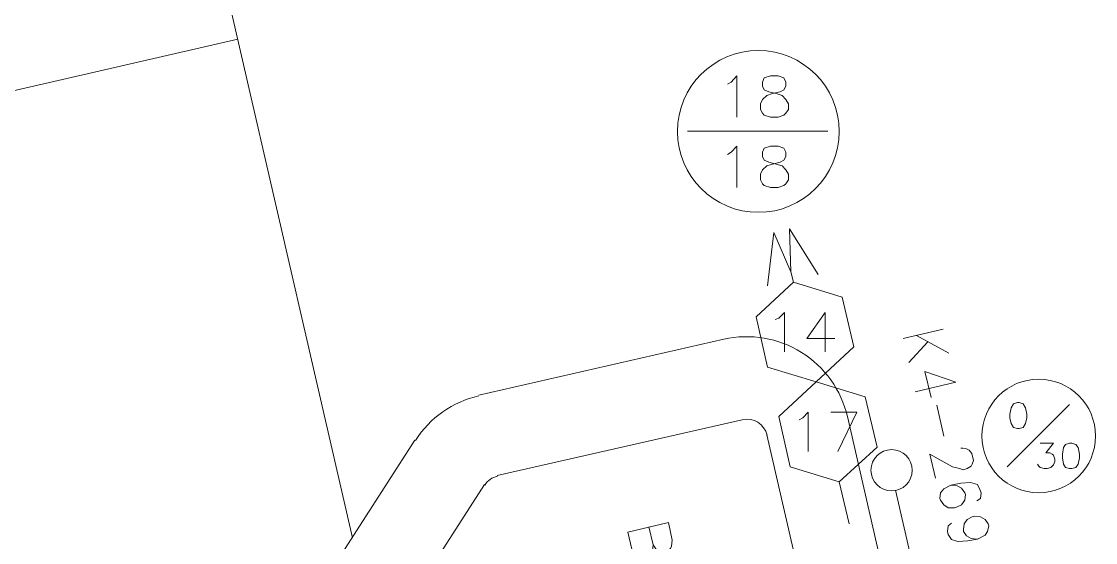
# Model space of a CAD drawing. Header units: millimetres. Extents: x 0.09 to 0.957, y 0.015 to 0.727.
# Drawn here: x 0.4397 to 0.6185, y 0.5061 to 0.5929 of the extents above; entities that cross this region are included whole.
import ezdxf

# ---------------------------------------------------------------- set-up
doc = ezdxf.new("R2010")
doc.units = ezdxf.units.MM
for name, color, linetype, true_color in [('PDF_s48$Cable-565', 23, 'Continuous', 0xdd8a6e), ('PDF_s48$LOTS', 254, 'Continuous', 0xdcdcdc), ('PDF_s48$ROAD', 8, 'Continuous', 0x808080), ('PDF_s48$SDU', 157, 'Continuous', 0x396472)]:
    doc.layers.add(name, color=color, linetype=linetype, true_color=true_color)
for name, color, linetype in [('PDF_s48$HCOUNT', 1, 'Continuous'), ('PDF_s48$Passives-TapOffs', 7, 'Continuous'), ('PDF_s48$POLE', 7, 'Continuous'), ('PDF_s48$STRAND', 7, 'Continuous'), ('PDF_s48$Symbols-EndOfLine', 7, 'Continuous'), ('PDF_s48$Symbols-Terminator', 7, 'Continuous')]:
    doc.layers.add(name, color=color, linetype=linetype)

msp = doc.modelspace()

# ---------------------------------------------------------------- linework, layer by layer
at = {"layer": 'PDF_s48$Cable-565', "lineweight": 13}
msp.add_lwpolyline([(0.5774694921874947, 0.5092472558593704), (0.5757799609374948, 0.5162165722656203)], dxfattribs=at)
at = {"layer": 'PDF_s48$HCOUNT', "lineweight": 9}
for points in [[(0.6054523535156195, 0.5294160351562452), (0.6057691406249944, 0.5294160351562452), (0.6064027148437444, 0.5292048437499952), (0.6068250976562445, 0.5285712695312452), (0.6070362890624944, 0.5275153124999952), (0.6070362890624944, 0.5268817382812453), (0.6068250976562445, 0.5259313769531202), (0.6064027148437444, 0.5252978027343703), (0.6057691406249944, 0.5250866113281202), (0.6054523535156195, 0.5250866113281202), (0.6048187792968694, 0.5252978027343703), (0.6043963964843695, 0.5259313769531202), (0.6041852050781195, 0.5268817382812453), (0.6041852050781195, 0.5275153124999952), (0.6043963964843695, 0.5285712695312452), (0.6048187792968694, 0.5292048437499952)], [(0.6141112011718693, 0.5226579101562452), (0.6145335839843693, 0.5226579101562452), (0.6151671582031194, 0.5224467187499952), (0.6155895410156194, 0.5219187402343702), (0.6158007324218693, 0.5208627832031202), (0.6158007324218693, 0.5202292089843703), (0.6155895410156194, 0.5191732519531203), (0.6151671582031194, 0.5186452734374952), (0.6145335839843693, 0.5184340820312452), (0.6141112011718693, 0.5184340820312452), (0.6134776269531194, 0.5186452734374952), (0.6131608398437444, 0.5191732519531203), (0.6129496484374944, 0.5202292089843703), (0.6129496484374944, 0.5208627832031202), (0.6131608398437444, 0.5219187402343702), (0.6134776269531194, 0.5224467187499952)]]:
    msp.add_lwpolyline(points, close=True, dxfattribs=at)
for points in [[(0.6141112011718693, 0.5290992480468703), (0.6037628222656194, 0.5187508691406202)], [(0.6092537988281194, 0.5226579101562452), (0.6114713085937443, 0.5226579101562452), (0.6102041601562443, 0.5210739746093703), (0.6108377343749944, 0.5210739746093703), (0.6112601171874945, 0.5208627832031202), (0.6114713085937443, 0.5206515917968702), (0.6116824999999944, 0.5200180175781202), (0.6116824999999944, 0.5195956347656203), (0.6114713085937443, 0.5190676562499953), (0.6110489257812444, 0.5186452734374952), (0.6104153515624944, 0.5184340820312452), (0.6098873730468694, 0.5184340820312452), (0.6092537988281194, 0.5186452734374952), (0.6090426074218696, 0.5188564648437453), (0.6088314160156195, 0.5191732519531203)]]:
    msp.add_lwpolyline(points, dxfattribs=at)
msp.add_circle((0.6090127983774903, 0.5238640032114763), 0.0094508149037541, dxfattribs=at)
at = {"layer": 'PDF_s48$LOTS', "lineweight": 0}
for points in [[(0.4947880566406205, 0.5069241503906204), (0.4578295605468708, 0.6674296191406189)], [(0.4756752343749957, 0.5899223730468696), (0.1620559960937485, 0.5178005078124953)]]:
    msp.add_lwpolyline(points, dxfattribs=at)
at = {"layer": 'PDF_s48$Passives-TapOffs', "lineweight": 9}
for points in [[(0.5619469238281198, 0.54367145507812), (0.5681770703124948, 0.549479218749995), (0.5763079394531198, 0.546944921874995), (0.5782086621093697, 0.5387084570312451), (0.5719785156249947, 0.5329006933593701), (0.5638476464843699, 0.5353293945312451)], [(0.5657483691406198, 0.5270929296874951), (0.5719785156249947, 0.5329006933593701), (0.5801093847656197, 0.5303663964843702), (0.5821157031249946, 0.5220243359374952), (0.5757799609374948, 0.5162165722656203), (0.5676490917968698, 0.5187508691406202)]]:
    msp.add_lwpolyline(points, close=True, dxfattribs=at)
for points in [[(0.5651147949218699, 0.5432490722656201), (0.5657483691406198, 0.54346026367187), (0.5666987304687447, 0.544410624999995), (0.5666987304687447, 0.537863691406245)], [(0.5750407910156197, 0.5400812011718701), (0.5703945800781197, 0.5400812011718701), (0.5734568554687448, 0.544410624999995), (0.5734568554687448, 0.537863691406245)], [(0.5691274316406199, 0.5265649511718702), (0.5697610058593697, 0.5268817382812453), (0.5706057714843698, 0.5278320996093702), (0.5706057714843698, 0.5212851660156202)], [(0.5744072167968697, 0.5278320996093702), (0.5787366406249947, 0.5278320996093702), (0.5755687695312447, 0.5212851660156202)]]:
    msp.add_lwpolyline(points, dxfattribs=at)
at = {"layer": 'PDF_s48$POLE', "lineweight": 0}
for points in [[(0.5930976562499946, 0.541665136718745), (0.5864451269531196, 0.5400812011718701)], [(0.5886626367187447, 0.540609179687495), (0.5940480175781195, 0.537652499999995)], [(0.5873954882812445, 0.53606856445312), (0.5905633593749946, 0.5395532226562451)], [(0.5910913378906196, 0.5302608007812452), (0.5900353808593696, 0.5345902246093701), (0.5952095703124946, 0.5327950976562451), (0.5884514453124946, 0.5312111621093702)], [(0.5932032519531196, 0.5238194628906202), (0.5920416992187445, 0.5289936523437451)], [(0.5960543359374945, 0.5218131445312452), (0.5963711230468695, 0.5218131445312452), (0.5970046972656196, 0.5217075488281202), (0.5974270800781195, 0.5214963574218702), (0.5978494628906195, 0.5209683789062451), (0.5981662499999945, 0.5198068261718704), (0.5979550585937446, 0.5191732519531203), (0.5977438671874946, 0.5188564648437453), (0.5971102929687446, 0.5184340820312452), (0.5964767187499946, 0.5182228906249953), (0.5958431445312447, 0.5184340820312452), (0.5946815917968696, 0.5187508691406202), (0.5908801464843697, 0.5208627832031202), (0.5918305078124946, 0.5168501464843703)], [(0.5943648046874946, 0.5156885937499954), (0.5960543359374945, 0.5160053808593704), (0.5976382714843697, 0.5161109765624953), (0.5987998242187444, 0.5157941894531203), (0.5992222070312446, 0.5149494238281203), (0.5994333984374945, 0.5144214453124953), (0.5993278027343695, 0.5134710839843702), (0.5986942285156195, 0.5130487011718703)], [(0.5987998242187444, 0.5067129589843704), (0.5972158886718696, 0.5063961718749953), (0.5955263574218695, 0.5062905761718703), (0.5944704003906196, 0.5066073632812454), (0.5939424218749946, 0.5074521289062454), (0.5938368261718696, 0.5079801074218704), (0.5939424218749946, 0.5089304687499955), (0.5944704003906196, 0.5093528515624954)]]:
    msp.add_lwpolyline(points, dxfattribs=at)
for points in [[(0.5954207617187445, 0.5155829980468704), (0.5961599316406196, 0.5151606152343704), (0.5966879101562446, 0.5144214453124953), (0.5967935058593695, 0.5141046582031203), (0.5966879101562446, 0.5131542968749953), (0.5961599316406196, 0.5124151269531203), (0.5953151660156195, 0.5119927441406203), (0.5949983789062446, 0.5118871484374953), (0.5939424218749946, 0.5118871484374953), (0.5932032519531196, 0.5124151269531203), (0.5926752734374947, 0.5131542968749953), (0.5925696777343696, 0.5134710839843702), (0.5926752734374947, 0.5144214453124953), (0.5932032519531196, 0.5150550195312454), (0.5943648046874946, 0.5156885937499954)], [(0.5977438671874946, 0.5068185546874954), (0.5970046972656196, 0.5072409374999954), (0.5964767187499946, 0.5079801074218704), (0.5964767187499946, 0.5082968945312454), (0.5965823144531195, 0.5092472558593704), (0.5971102929687446, 0.5099864257812454), (0.5979550585937446, 0.5104088085937453), (0.5982718457031196, 0.5105144042968704), (0.5993278027343695, 0.5104088085937453), (0.6000669726562445, 0.5099864257812454), (0.6005949511718695, 0.5092472558593704), (0.6007005468749945, 0.5089304687499955), (0.6004893554687446, 0.5079801074218704), (0.6000669726562445, 0.5073465332031204), (0.5987998242187444, 0.5067129589843704)]]:
    msp.add_lwpolyline(points, close=True, dxfattribs=at)
msp.add_circle((0.5845135733486088, 0.5181616069901338), 0.0034318345514748, dxfattribs=at)
at = {"layer": 'PDF_s48$ROAD', "lineweight": 0}
for points in [[(0.5565615429687449, 0.5399756054687451), (0.5158016015624954, 0.5306831835937452)], [(0.5596238183593698, 0.5265649511718702), (0.5188638769531203, 0.5172725292968704)], [(0.5811653417968696, 0.4484241308593709), (0.563742050781245, 0.5240306542968703)], [(0.4899306542968705, 0.4995324511718704), (0.5051364355468704, 0.5231858886718702)], [(0.5066147753906203, 0.4999548339843705), (0.5167519628906203, 0.5157941894531203)]]:
    msp.add_lwpolyline(points, dxfattribs=at)
msp.add_lwpolyline([(0.5944704003906196, 0.4514864062499959), (0.5771527050781197, 0.5270929296874951, 0.4142136037130923), (0.5565921381597019, 0.5399534491882861)], format="xyb", dxfattribs=at)
for centre, radius, start, end in [((0.519675182854509, 0.5138319927735352), 0.0171593043188045, 102.9473945207185, 147.2662337100046), ((0.5604367861147465, 0.5232304000228571), 0.0034318621375421, 12.94741223274587, 102.9473679824661), ((0.519675183182331, 0.513831990771688), 0.0034318651356835, 102.9474166533984, 147.2661961152764)]:
    msp.add_arc(centre, radius, start, end, dxfattribs=at)
at = {"layer": 'PDF_s48$SDU', "lineweight": 0}
msp.add_lwpolyline([(0.54484041992187, 0.5057625976562453), (0.544734824218745, 0.5048122363281204), (0.54441803710937, 0.5043898535156205), (0.543890058593745, 0.5039674707031204), (0.54293969726562, 0.5036506835937454), (0.542200527343745, 0.5038618749999954), (0.5418837402343701, 0.5040730664062454), (0.5412501660156201, 0.5050234277343704), (0.54061659179687, 0.5078745117187454), (0.54737471679687, 0.5094584472656204), (0.54800829101562, 0.5065017675781204), (0.5479026953124949, 0.5055514062499953), (0.5476915039062451, 0.5051290234374953), (0.5470579296874951, 0.5047066406249954), (0.5464243554687451, 0.5044954492187455), (0.54568518554687, 0.5047066406249954), (0.545368398437495, 0.5049178320312454), (0.54484041992187, 0.5057625976562453), (0.544101249999995, 0.5087192773437454)], dxfattribs=at)
at = {"layer": 'PDF_s48$STRAND', "color": 254, "lineweight": 0, "true_color": 0xdcdcdc}
msp.add_lwpolyline([(0.5851779785156196, 0.5148438281249953), (0.5982718457031196, 0.4579277441406208)], dxfattribs=at)
at = {"layer": 'PDF_s48$Symbols-EndOfLine', "lineweight": 9}
for points in [[(0.557195117187495, 0.5824250781249947), (0.557828691406245, 0.5827418652343697), (0.55877905273437, 0.5837978222656197), (0.55877905273437, 0.5769341015624948)], [(0.557195117187495, 0.5707039550781198), (0.557828691406245, 0.5711263378906198), (0.55877905273437, 0.5720766992187447), (0.55877905273437, 0.5652129785156199)]]:
    msp.add_lwpolyline(points, dxfattribs=at)
for points in [[(0.5643756249999949, 0.5837978222656197), (0.5656427734374949, 0.5837978222656197), (0.5665931347656198, 0.5834810351562446), (0.5669099218749948, 0.5827418652343697), (0.5669099218749948, 0.5821082910156197), (0.5665931347656198, 0.5814747167968698), (0.5659595605468698, 0.5811579296874947), (0.5646924121093698, 0.5808411425781197), (0.563742050781245, 0.5805243554687447), (0.5630028808593698, 0.5798907812499948), (0.5626860937499948, 0.5791516113281197), (0.5626860937499948, 0.5782012499999948), (0.5630028808593698, 0.5775676757812447), (0.5633196679687448, 0.5772508886718697), (0.5643756249999949, 0.5769341015624948), (0.5656427734374949, 0.5769341015624948), (0.5665931347656198, 0.5772508886718697), (0.5669099218749948, 0.5775676757812447), (0.5673323046874948, 0.5782012499999948), (0.5673323046874948, 0.5791516113281197), (0.5669099218749948, 0.5798907812499948), (0.5662763476562449, 0.5805243554687447), (0.5653259863281198, 0.5808411425781197), (0.56405883789062, 0.5811579296874947), (0.5633196679687448, 0.5814747167968698), (0.5630028808593698, 0.5821082910156197), (0.5630028808593698, 0.5827418652343697), (0.5633196679687448, 0.5834810351562446)], [(0.5643756249999949, 0.5720766992187447), (0.5656427734374949, 0.5720766992187447), (0.5665931347656198, 0.5717599121093697), (0.5669099218749948, 0.5711263378906198), (0.5669099218749948, 0.5703871679687448), (0.5665931347656198, 0.5697535937499949), (0.5659595605468698, 0.5694368066406198), (0.5646924121093698, 0.5691200195312449), (0.563742050781245, 0.5688032324218697), (0.5630028808593698, 0.5681696582031197), (0.5626860937499948, 0.5674304882812448), (0.5626860937499948, 0.5664801269531198), (0.5630028808593698, 0.5658465527343699), (0.5633196679687448, 0.5655297656249948), (0.5643756249999949, 0.5652129785156199), (0.5656427734374949, 0.5652129785156199), (0.5665931347656198, 0.5655297656249948), (0.5669099218749948, 0.5658465527343699), (0.5673323046874948, 0.5664801269531198), (0.5673323046874948, 0.5674304882812448), (0.5669099218749948, 0.5681696582031197), (0.5662763476562449, 0.5688032324218697), (0.5653259863281198, 0.5691200195312449), (0.56405883789062, 0.5694368066406198), (0.5633196679687448, 0.5697535937499949), (0.5630028808593698, 0.5703871679687448), (0.5630028808593698, 0.5711263378906198), (0.5633196679687448, 0.5717599121093697)]]:
    msp.add_lwpolyline(points, close=True, dxfattribs=at)
at = {"layer": 'PDF_s48$Symbols-EndOfLine', "color": 15, "lineweight": 0, "true_color": 0x954a4a}
msp.add_lwpolyline([(0.5738792382812448, 0.5746109960937447), (0.55054258789062, 0.5746109960937447)], dxfattribs=at)
msp.add_circle((0.5623376181874925, 0.5745519956288988), 0.0134634511484399, dxfattribs=at)
at = {"layer": 'PDF_s48$Symbols-Terminator', "lineweight": 9}
for points in [[(0.5681770703124948, 0.549479218749995), (0.5677546874999948, 0.551168749999995), (0.5675434960937448, 0.5583492578124949), (0.5722953027343697, 0.5507463671874949)], [(0.5638476464843699, 0.548845644531245), (0.5649036035156197, 0.557715683593745), (0.5677546874999948, 0.551168749999995)]]:
    msp.add_lwpolyline(points, dxfattribs=at)

doc.saveas('drawing.dxf')
